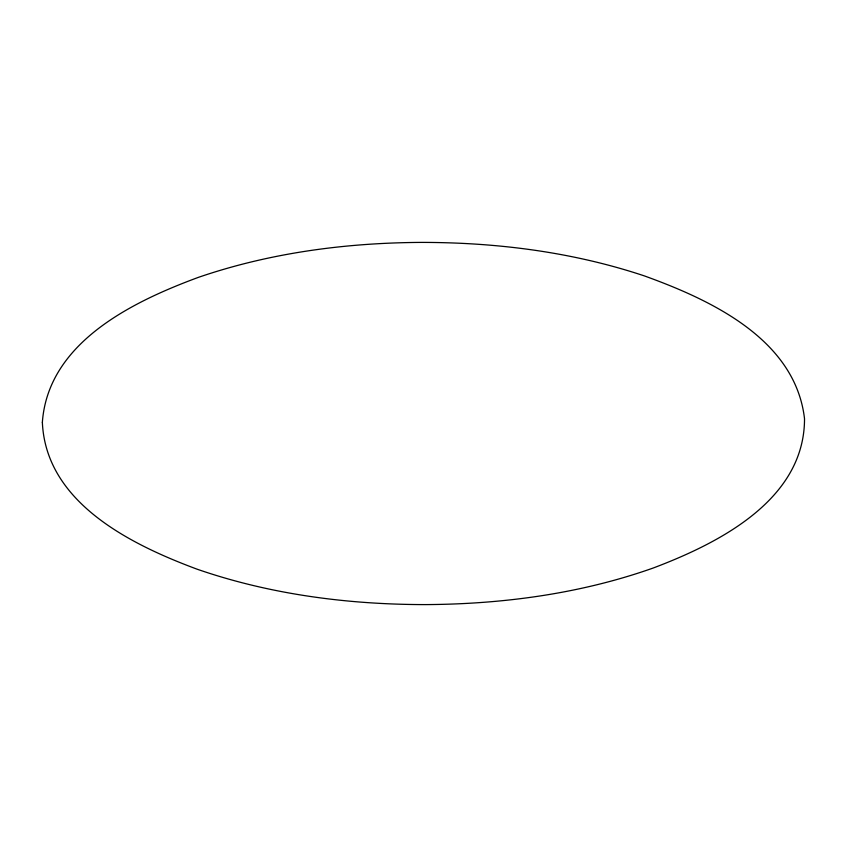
<?xml version="1.0" encoding="UTF-8"?>
<svg xmlns="http://www.w3.org/2000/svg" width="847" height="847" viewBox="0 0 847 847"><rect width="100%" height="100%" fill="white"/><g stroke="black" fill="none" stroke-linecap="round" stroke-linejoin="round"><path stroke-width="1.27" d="M42.361 422.314C45.876 502.917 131.063 544.61 197.086 569.184C270.447 594.573 348.466 604.599 425.872 604.599C502.885 604.144 580.46 593.768 653.27 567.998C718.923 543.149 804.534 499.878 804.523 418.757C795.333 339.287 710.972 299.954 644.302 275.878C572.551 251.961 496.575 242.38 421.128 242.401C345.682 242.824 269.738 252.84 198.209 277.424C132.291 301.818 48.078 342.559 42.361 422.314"/></g></svg>
